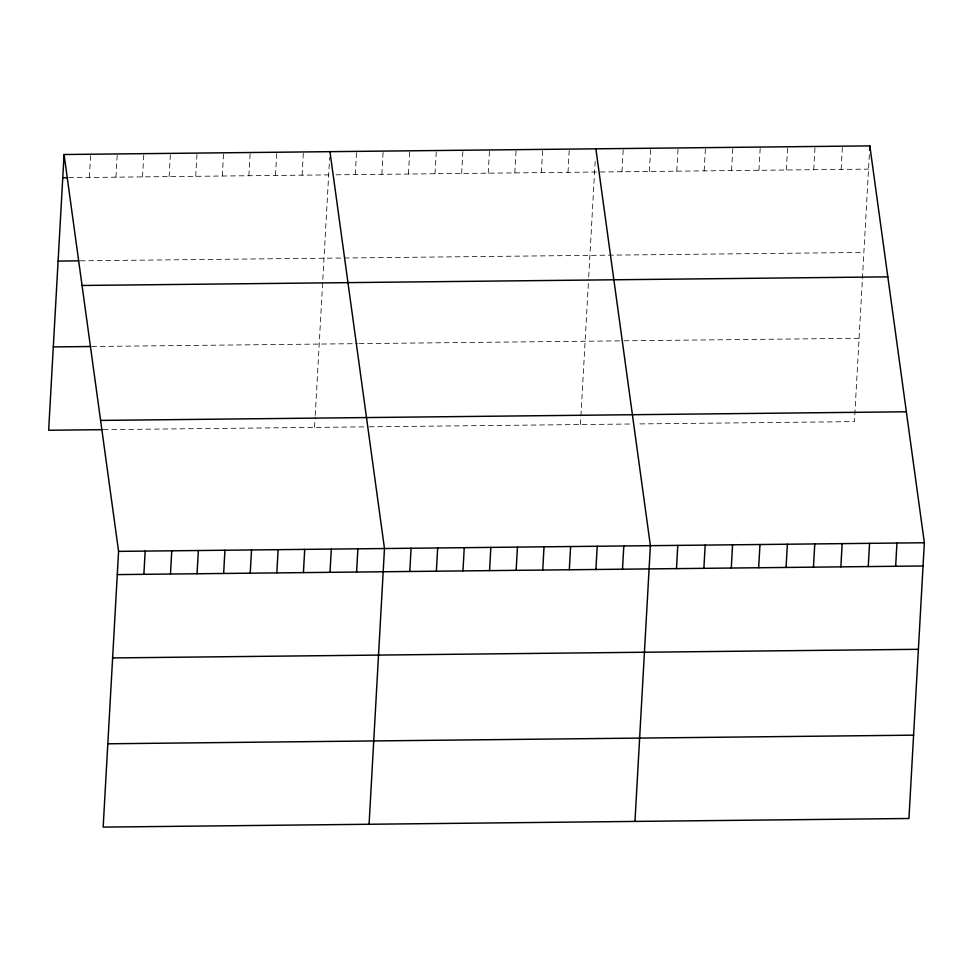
<?xml version="1.0" encoding="UTF-8"?>
<svg xmlns="http://www.w3.org/2000/svg" width="973" height="973" viewBox="0 0 973 973"><rect width="100%" height="100%" fill="white"/><g stroke="black" fill="none" stroke-linecap="round" stroke-linejoin="round"><path stroke-width="0.73" stroke-dasharray="4.87 3.65" d="M89.358 177.451L90.659 154.233M115.945 177.171L117.247 153.941M142.532 176.879L143.834 153.661M169.132 176.6L170.421 153.369M195.719 176.308L197.02 153.089M222.306 176.028L223.608 152.81M248.893 175.748L250.195 152.518M275.493 175.456L276.794 152.238M302.08 175.176L303.381 151.946M314.559 427.402L315.13 416.979M315.216 415.495L329.64 157.468M355.267 174.605L356.556 151.387M381.854 174.325L383.155 151.095M408.441 174.033L409.742 150.815M435.028 173.753L436.33 150.523M461.628 173.474L462.917 150.243M488.215 173.182L489.516 149.964M514.802 172.902L516.104 149.672M541.389 172.61L542.691 149.392M567.989 172.33L569.278 149.1M580.455 424.556L588.556 279.701M588.714 276.843L595.306 158.976M621.966 171.747L623.267 148.528M649.368 171.455L650.669 148.237M676.758 171.163L678.059 147.945M704.16 170.871L705.461 147.653M731.55 170.579L732.851 147.361M758.952 170.287L760.254 147.057M786.342 169.995L787.644 146.765M813.744 169.703L815.046 146.473M841.134 169.411L842.436 146.181M869.351 154.598L854.416 421.625L636.695 423.948M68.682 177.67L328.667 174.885M336.062 174.812L868.536 169.12M80.273 260.825L863.878 252.445M91.717 346.51L357.614 343.664M359.098 343.639L622.598 340.83M624.046 340.805L859.074 338.3M103.308 429.665L367.733 426.831M369.205 426.819L630.918 424.009"/><path stroke-width="1.46" d="M64.06 154.512L118.584 551.375L103.162 827.111L908.94 818.488L924.35 542.752L869.838 145.889L64.06 154.512L48.65 430.248L101.837 429.677M143.87 574.313L145.172 551.095M170.47 574.034L171.759 550.803M197.057 573.742L198.358 550.523M223.644 573.462L224.945 550.244M250.231 573.182L251.533 549.952M276.831 572.89L278.12 549.672M303.418 572.611L304.719 549.38M330.005 572.331L331.306 549.1M356.592 572.039L357.894 548.821M369.071 824.265L384.481 548.529L329.969 151.666M409.779 571.467L411.08 548.249M436.366 571.187L437.668 547.957M462.953 570.908L464.255 547.677M489.553 570.616L490.842 547.398M516.14 570.336L517.441 547.106M542.727 570.044L544.029 546.826M569.314 569.764L570.616 546.534M595.914 569.485L597.203 546.254M622.501 569.193L623.802 545.975M634.968 821.419L650.39 545.683L595.877 148.82M676.49 568.621L677.78 545.391M703.88 568.329L705.182 545.099M731.282 568.037L732.572 544.807M758.672 567.733L759.974 544.515M786.075 567.441L787.364 544.223M813.464 567.15L814.766 543.931M840.867 566.858L842.156 543.639M869.594 150.243L869.838 145.889M868.257 566.566L869.558 543.348M895.659 566.274L896.948 543.043M62.771 177.731L67.198 177.682M58.112 261.068L78.789 260.837M82.06 285.478L887.826 276.855M53.308 346.911L90.246 346.522M100.596 420.409L906.362 411.786M118.584 551.375L924.35 542.752M117.283 574.605L923.049 565.982M112.625 657.93L918.39 649.307M107.821 743.786L913.598 735.162"/></g></svg>
